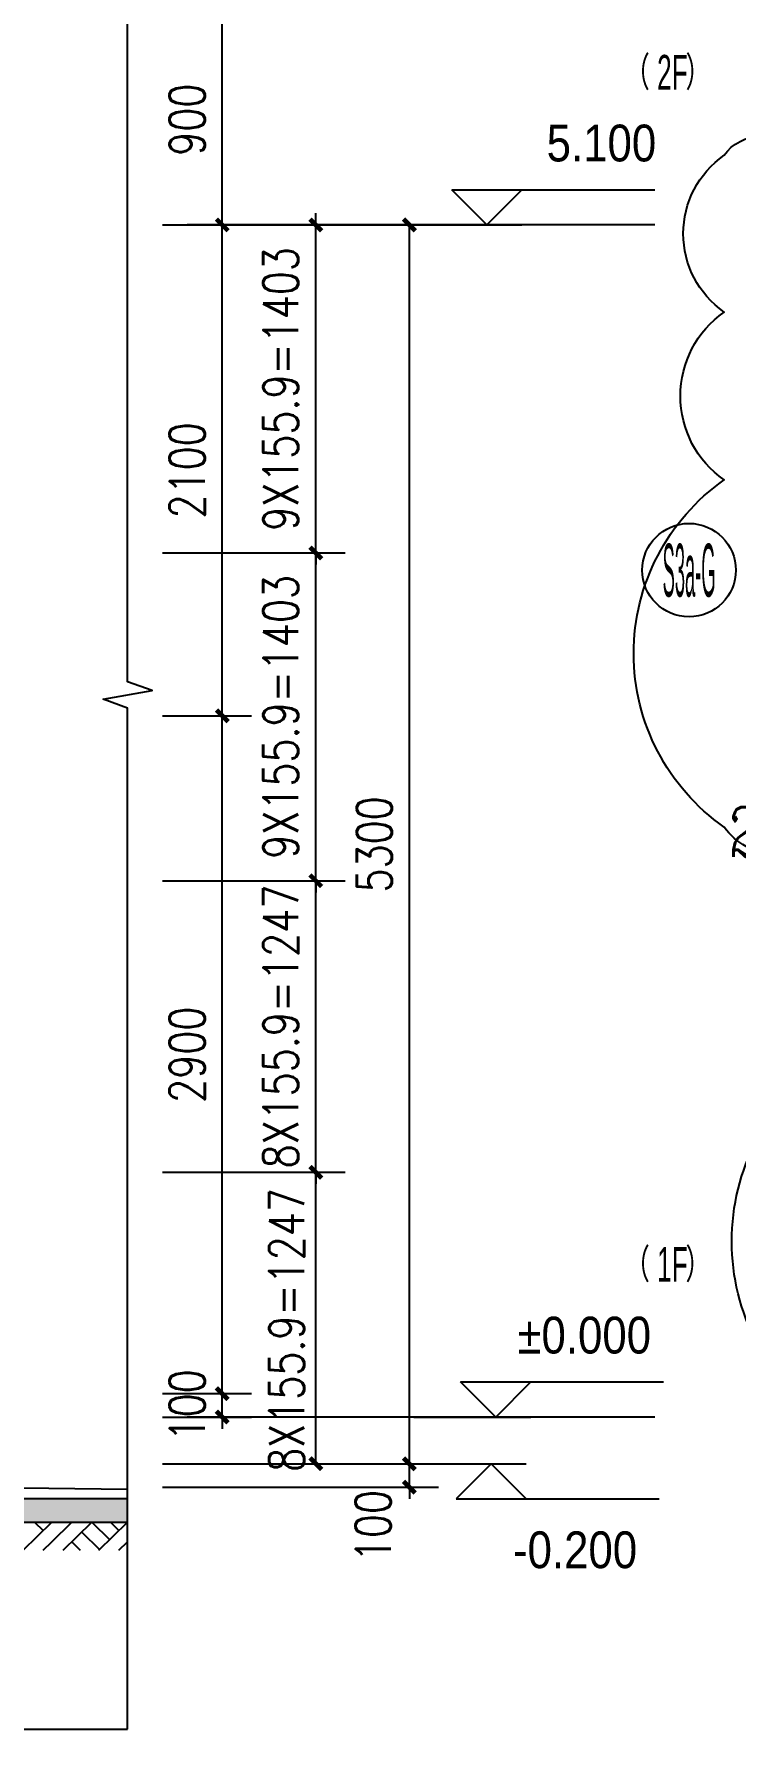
# Model space of a CAD drawing. Extents: x 718358 to 1668613, y -348838 to -159582.
# Drawn here: x 886584 to 889584, y -313767 to -306469 of the extents above; entities that cross this region are included whole.
import ezdxf
from ezdxf.enums import TextEntityAlignment as Align

# ---------------------------------------------------------------- set-up
doc = ezdxf.new("R2010")
doc.units = 0
doc.header["$LTSCALE"] = 1000
doc.linetypes.add('DOTE', pattern=[2.42, 2, -0.2, 0.02, -0.2])
doc.layers.add('建-修订云线', color=202, linetype='Continuous', plot=False)
for name, color, linetype in [('建-可见线', 7, 'Continuous'), ('建-墙体', 2, 'Continuous'), ('建-尺寸', 73, 'Continuous'), ('建-影线', 8, 'Continuous'), ('建-房间名', 7, 'Continuous'), ('建-标高', 3, 'Continuous'), ('建-符号', 3, 'Continuous'), ('建-符号说明', 7, 'Continuous'), ('建-轴标', 3, 'Continuous'), ('建-轴网', 14, 'DOTE')]:
    doc.layers.add(name, color=color, linetype=linetype)
doc.styles.add('_TCH_AXIS', font='gt宽度调整.shx', dxfattribs={"bigfont": 'gt国标汉字.shx'})
doc.styles.add('_TCH_DIM', font='gt单线西文.shx', dxfattribs={"width": 0.8, "bigfont": 'gt单线中文.shx'})
doc.styles.add('_TCH_LABEL', font='COMPLEX', dxfattribs={"bigfont": 'GBCBIG'})
doc.styles.add('_TCH_SPACE', font='gt单线西文.shx', dxfattribs={"width": 0.8, "height": 5, "bigfont": 'gt单线中文.shx'})
doc.styles.add('DIM_FONT', font='SIMPLEX.shx', dxfattribs={"width": 0.8, "bigfont": 'GBCBIG.shx'})
doc.dimstyles.new('DIMN50', dxfattribs={"dimscale": 0.5, "dimtxt": 300, "dimasz": 100, "dimexe": 250, "dimexo": 300, "dimgap": 150, "dimtad": 1, "dimdec": 0, "dimzin": 0, "dimdsep": 46, "dimtxsty": 'DIM_FONT', "dimblk": 'ARCHTICK', "dimcen": 0.09, "dimdle": 1, "dimclrt": 7, "dimazin": 2, "dimtfac": 1, "dimtdec": 0, "dimtix": 1, "dimtmove": 2, "dimatfit": 3, "dimldrblk": 'ARCHTICK', "dimfxl": 1, "dimtolj": 1, "dimtzin": 0, "dimarcsym": 0})

# ---------------------------------------------------------------- blocks, each defined once
blk = doc.blocks.new('_ArchTick')
at = {"color": 0, "linetype": 'ByBlock', "const_width": 0.4}
blk.add_lwpolyline([(-0.5, -0.5), (0.5, 0.5)], dxfattribs=at)
blk = doc.blocks.new('*D3560')
at = {"layer": 'Defpoints', "color": 0, "transparency": 16777216}
for p in [(886983.3, -312585.6), (888188.2, -312585.6), (886983.3, -312685.6)]:
    blk.add_point(p, dxfattribs=at)
at = {"layer": '建-轴标', "color": 0, "lineweight": -2, "transparency": 16777216}
for p, q in [((888188.2, -312585.6), (888188.2, -312535.6)), ((887133.3, -312585.6), (888313.2, -312585.6)), ((888188.2, -312685.6), (888188.2, -312585.6)), ((887133.3, -312685.6), (888313.2, -312685.6)), ((888188.2, -312685.6), (888188.2, -312735.6))]:
    blk.add_line(p, q, dxfattribs=at)
at = {"layer": '建-轴标', "color": 0, "lineweight": -2, "transparency": 16777216, "xscale": 50, "yscale": 50, "zscale": 50}
for p, rotation in [((888188.2, -312585.6), 270), ((888188.2, -312685.6), 90)]:
    blk.add_blockref('_ArchTick', p, dxfattribs=dict(at, rotation=rotation))
at = {"layer": '建-轴标', "color": 7, "transparency": 16777216, "insert": (888033.2, -312852.2), "char_height": 150, "attachment_point": 5, "rotation": 90, "style": 'DIM_FONT'}
blk.add_mtext('\\A1;100', dxfattribs=at)
blk = doc.blocks.new('*D3561')
at = {"layer": 'Defpoints', "color": 0, "transparency": 16777216}
for p in [(886983.3, -307285.6), (888188.2, -307285.6), (886983.3, -312585.6)]:
    blk.add_point(p, dxfattribs=at)
at = {"layer": '建-轴标', "color": 0, "lineweight": -2, "transparency": 16777216}
for p, q in [((887133.3, -307285.6), (888313.2, -307285.6)), ((888188.2, -312586.1), (888188.2, -307285.1)), ((887133.3, -312585.6), (888313.2, -312585.6))]:
    blk.add_line(p, q, dxfattribs=at)
at = {"layer": '建-轴标', "color": 0, "lineweight": -2, "transparency": 16777216, "xscale": 50, "yscale": 50, "zscale": 50}
for p, rotation in [((888188.2, -307285.6), 90), ((888188.2, -312585.6), 270)]:
    blk.add_blockref('_ArchTick', p, dxfattribs=dict(at, rotation=rotation))
at = {"layer": '建-轴标', "color": 7, "transparency": 16777216, "insert": (888038.2, -309935.6), "char_height": 150, "attachment_point": 5, "rotation": 90, "style": 'DIM_FONT'}
blk.add_mtext('\\A1;5300', dxfattribs=at)
blk = doc.blocks.new('*D3562')
at = {"layer": 'Defpoints', "color": 0, "transparency": 16777216}
for p in [(886983.3, -311338.6), (887788.2, -311338.6), (886983.3, -312585.6)]:
    blk.add_point(p, dxfattribs=at)
at = {"layer": '建-尺寸', "color": 0, "lineweight": -2, "transparency": 16777216}
for p, q in [((887133.3, -311338.6), (887913.2, -311338.6)), ((887788.2, -312586.1), (887788.2, -311338.1)), ((887133.3, -312585.6), (887913.2, -312585.6))]:
    blk.add_line(p, q, dxfattribs=at)
at = {"layer": '建-尺寸', "color": 0, "lineweight": -2, "transparency": 16777216, "xscale": 50, "yscale": 50, "zscale": 50}
for p, rotation in [((887788.2, -311338.6), 90), ((887788.2, -312585.6), 270)]:
    blk.add_blockref('_ArchTick', p, dxfattribs=dict(at, rotation=rotation))
at = {"layer": '建-尺寸', "color": 7, "transparency": 16777216, "insert": (887663.2, -312013.4), "char_height": 150, "attachment_point": 5, "rotation": 90, "style": 'DIM_FONT'}
blk.add_mtext('\\A1;8X155.9=1247', dxfattribs=at)
blk = doc.blocks.new('*D3563')
at = {"layer": 'Defpoints', "color": 0, "transparency": 16777216}
for p in [(886983.3, -310091.5), (887788.2, -310091.5), (886983.3, -311338.6)]:
    blk.add_point(p, dxfattribs=at)
at = {"layer": '建-尺寸', "color": 0, "lineweight": -2, "transparency": 16777216}
for p, q in [((887788.2, -310091.5), (887788.2, -310041.5)), ((887133.3, -310091.5), (887913.2, -310091.5)), ((887788.2, -311338.6), (887788.2, -310091.5)), ((887133.3, -311338.6), (887913.2, -311338.6)), ((887788.2, -311338.6), (887788.2, -311388.6))]:
    blk.add_line(p, q, dxfattribs=at)
at = {"layer": '建-尺寸', "color": 0, "lineweight": -2, "transparency": 16777216, "xscale": 50, "yscale": 50, "zscale": 50}
for p, rotation in [((887788.2, -310091.5), 270), ((887788.2, -311338.6), 90)]:
    blk.add_blockref('_ArchTick', p, dxfattribs=dict(at, rotation=rotation))
at = {"layer": '建-尺寸', "color": 7, "transparency": 16777216, "insert": (887638.2, -310715.1), "char_height": 150, "attachment_point": 5, "rotation": 90, "style": 'DIM_FONT'}
blk.add_mtext('\\A1;8X155.9=1247', dxfattribs=at)
blk = doc.blocks.new('*D3564')
at = {"layer": 'Defpoints', "color": 0, "transparency": 16777216}
for p in [(886983.3, -308688.6), (887788.2, -308688.6), (886983.3, -310091.5)]:
    blk.add_point(p, dxfattribs=at)
at = {"layer": '建-尺寸', "color": 0, "lineweight": -2, "transparency": 16777216}
for p, q in [((887133.3, -308688.6), (887913.2, -308688.6)), ((887788.2, -308688.6), (887788.2, -308638.6)), ((887788.2, -310091.5), (887788.2, -308688.6)), ((887133.3, -310091.5), (887913.2, -310091.5)), ((887788.2, -310091.5), (887788.2, -310141.5))]:
    blk.add_line(p, q, dxfattribs=at)
at = {"layer": '建-尺寸', "color": 0, "lineweight": -2, "transparency": 16777216, "xscale": 50, "yscale": 50, "zscale": 50}
for p, rotation in [((887788.2, -308688.6), 270), ((887788.2, -310091.5), 90)]:
    blk.add_blockref('_ArchTick', p, dxfattribs=dict(at, rotation=rotation))
at = {"layer": '建-尺寸', "color": 7, "transparency": 16777216, "insert": (887638.2, -309390.1), "char_height": 150, "attachment_point": 5, "rotation": 90, "style": 'DIM_FONT'}
blk.add_mtext('\\A1;9X155.9=1403', dxfattribs=at)
blk = doc.blocks.new('*D3565')
at = {"layer": 'Defpoints', "color": 0, "transparency": 16777216}
for p in [(886983.3, -307285.6), (887788.2, -307285.6), (886983.3, -308688.6)]:
    blk.add_point(p, dxfattribs=at)
at = {"layer": '建-尺寸', "color": 0, "lineweight": -2, "transparency": 16777216}
for p, q in [((887133.3, -307285.6), (887913.2, -307285.6)), ((887788.2, -307285.6), (887788.2, -307235.6)), ((887788.2, -308688.6), (887788.2, -307285.6)), ((887133.3, -308688.6), (887913.2, -308688.6)), ((887788.2, -308688.6), (887788.2, -308738.6))]:
    blk.add_line(p, q, dxfattribs=at)
at = {"layer": '建-尺寸', "color": 0, "lineweight": -2, "transparency": 16777216, "xscale": 50, "yscale": 50, "zscale": 50}
for p, rotation in [((887788.2, -307285.6), 270), ((887788.2, -308688.6), 90)]:
    blk.add_blockref('_ArchTick', p, dxfattribs=dict(at, rotation=rotation))
at = {"layer": '建-尺寸', "color": 7, "transparency": 16777216, "insert": (887638.2, -307987.1), "char_height": 150, "attachment_point": 5, "rotation": 90, "style": 'DIM_FONT'}
blk.add_mtext('\\A1;9X155.9=1403', dxfattribs=at)
blk = doc.blocks.new('*D3578')
at = {"layer": 'Defpoints', "color": 0, "transparency": 16777216}
for p in [(886983.3, -312285.6), (887388.2, -312285.6), (886983.3, -312385.6)]:
    blk.add_point(p, dxfattribs=at)
at = {"layer": '建-尺寸', "color": 0, "lineweight": -2, "transparency": 16777216}
for p, q in [((887388.2, -312285.6), (887388.2, -312235.6)), ((887133.3, -312285.6), (887513.2, -312285.6)), ((887388.2, -312385.6), (887388.2, -312285.6)), ((887133.3, -312385.6), (887513.2, -312385.6)), ((887388.2, -312385.6), (887388.2, -312435.6))]:
    blk.add_line(p, q, dxfattribs=at)
at = {"layer": '建-尺寸', "color": 0, "lineweight": -2, "transparency": 16777216, "xscale": 50, "yscale": 50, "zscale": 50}
for p, rotation in [((887388.2, -312285.6), 270), ((887388.2, -312385.6), 90)]:
    blk.add_blockref('_ArchTick', p, dxfattribs=dict(at, rotation=rotation))
at = {"layer": '建-尺寸', "color": 7, "transparency": 16777216, "insert": (887238.2, -312335.6), "char_height": 150, "attachment_point": 5, "rotation": 90, "style": 'DIM_FONT'}
blk.add_mtext('\\A1;100', dxfattribs=at)
blk = doc.blocks.new('*D3579')
at = {"layer": 'Defpoints', "color": 0, "transparency": 16777216}
for p in [(886983.3, -309385.6), (887388.2, -309385.6), (886983.3, -312285.6)]:
    blk.add_point(p, dxfattribs=at)
at = {"layer": '建-尺寸', "color": 0, "lineweight": -2, "transparency": 16777216}
for p, q in [((887133.3, -309385.6), (887513.2, -309385.6)), ((887388.2, -312286.1), (887388.2, -309385.1)), ((887133.3, -312285.6), (887513.2, -312285.6))]:
    blk.add_line(p, q, dxfattribs=at)
at = {"layer": '建-尺寸', "color": 0, "lineweight": -2, "transparency": 16777216, "xscale": 50, "yscale": 50, "zscale": 50}
for p, rotation in [((887388.2, -309385.6), 90), ((887388.2, -312285.6), 270)]:
    blk.add_blockref('_ArchTick', p, dxfattribs=dict(at, rotation=rotation))
at = {"layer": '建-尺寸', "color": 7, "transparency": 16777216, "insert": (887238.2, -310835.6), "char_height": 150, "attachment_point": 5, "rotation": 90, "style": 'DIM_FONT'}
blk.add_mtext('\\A1;2900', dxfattribs=at)
blk = doc.blocks.new('*D3580')
at = {"layer": 'Defpoints', "color": 0, "transparency": 16777216}
for p in [(886983.3, -307285.6), (887388.2, -307285.6), (886983.3, -309385.6)]:
    blk.add_point(p, dxfattribs=at)
at = {"layer": '建-尺寸', "color": 0, "lineweight": -2, "transparency": 16777216}
for p, q in [((887133.3, -307285.6), (887513.2, -307285.6)), ((887388.2, -309386.1), (887388.2, -307285.1)), ((887133.3, -309385.6), (887513.2, -309385.6))]:
    blk.add_line(p, q, dxfattribs=at)
at = {"layer": '建-尺寸', "color": 0, "lineweight": -2, "transparency": 16777216, "xscale": 50, "yscale": 50, "zscale": 50}
for p, rotation in [((887388.2, -307285.6), 90), ((887388.2, -309385.6), 270)]:
    blk.add_blockref('_ArchTick', p, dxfattribs=dict(at, rotation=rotation))
at = {"layer": '建-尺寸', "color": 7, "transparency": 16777216, "insert": (887238.2, -308335.6), "char_height": 150, "attachment_point": 5, "rotation": 90, "style": 'DIM_FONT'}
blk.add_mtext('\\A1;2100', dxfattribs=at)
blk = doc.blocks.new('*D3581')
at = {"layer": 'Defpoints', "color": 0, "transparency": 16777216}
for p in [(886983.3, -306385.5), (887388.2, -306385.5), (886983.3, -307285.6)]:
    blk.add_point(p, dxfattribs=at)
at = {"layer": '建-尺寸', "color": 0, "lineweight": -2, "transparency": 16777216}
for p, q in [((887133.3, -306385.5), (887513.2, -306385.5)), ((887388.2, -307286.1), (887388.2, -306385)), ((887133.3, -307285.6), (887513.2, -307285.6))]:
    blk.add_line(p, q, dxfattribs=at)
at = {"layer": '建-尺寸', "color": 0, "lineweight": -2, "transparency": 16777216, "xscale": 50, "yscale": 50, "zscale": 50}
for p, rotation in [((887388.2, -306385.5), 90), ((887388.2, -307285.6), 270)]:
    blk.add_blockref('_ArchTick', p, dxfattribs=dict(at, rotation=rotation))
at = {"layer": '建-尺寸', "color": 7, "transparency": 16777216, "insert": (887238.2, -306835.5), "char_height": 150, "attachment_point": 5, "rotation": 90, "style": 'DIM_FONT'}
blk.add_mtext('\\A1;900', dxfattribs=at)

msp = doc.modelspace()

# ---------------------------------------------------------------- hatches: boundary and pattern name
at = {"layer": '建-影线'}
h = msp.add_hatch(dxfattribs=at)
h.set_pattern_fill('钢筋混凝土', color=256, scale=50, style=0)
h.set_pattern_definition([(45, (311346.84, -26056.43), (-88.388348, 88.388348), []), (50, (311346.84, -26056.43), (358.63009, -31.37607), [37.5, -412.5]), (355, (311346.84, -26056.43), (-69.37567, 376.09607), [30, -330]), (100.4514, (311376.72, -26059.04), (289.2547, 344.71977), [31.8701, -350.57106]), (46.1842, (311346.84, -25956.43), (533.62052, -82.7595), [56.25, -618.75]), (96.6356, (311391.3, -25963.3), (467.33135, 487.05894), [47.80514, -525.8565]), (351.1842, (311346.84, -25956.4), (467.33097, 487.0593), [45, -495]), (21, (311396.84, -25981.43), (298.45353, -201.30945), [37.5, -412.5]), (326, (311396.84, -25981.43), (121.65767, 362.57502), [30, -330]), (71.4514, (311421.7, -25998.2), (420.11131, 161.26525), [31.8701, -350.57106]), (37.5, (311346.84, -26056.43), (6.079928, 166.446927), [0, -326, 0, -335, 0, -331.25]), (7.5, (311346.84, -26056.43), (131.53477, 197.205856), [0, -191, 0, -318.5, 0, -126.25]), (327.5, (311235.34, -26056.43), (266.911218, -11.277436), [0, -125, 0, -390, 0, -517.5]), (317.5, (311185.34, -26056.43), (291.593085, 50.05249), [0, -162.5, 0, -259, 0, -367.5])])
h.paths.add_polyline_path([(879334.3, -312735.6), (886134.3, -312735.6), (886134.3, -313135.6), (886334.3, -313135.6), (886334.3, -312835.6), (886983.3, -312835.6), (886983.3, -312735.6), (886334.3, -312735.6), (886334.3, -312635.6), (879334.3, -312635.6), (879334.3, -312485.6), (878033.7, -312485.6), (878033.7, -312585.6), (879134.3, -312585.6), (879134.3, -313135.6), (879334.3, -313135.6)])

# ---------------------------------------------------------------- linework, layer by layer
at = {"layer": '建-修订云线'}
for points in [[(889965.6, -309861.7, -0.520567), (889534, -309861.7, -0.520567), (889534, -308376.7, -0.520567), (889534, -307658.2, -0.520567), (889534, -306987.6, -0.520567), (889845.7, -306987.6, -0.520567)], [(889965.6, -312400.5, -0.520567), (889965.6, -310867.6, -0.520567)]]:
    msp.add_lwpolyline(points, format="xyb", dxfattribs=at)
at = {"layer": '建-可见线'}
msp.add_line((886334.3, -312685.6), (886983.3, -312694.9), dxfattribs=at)
at = {"layer": '建-墙体'}
for points in [[(886983.3, -312735.6), (886334.3, -312735.6), (886334.3, -312285.6), (886134.3, -312285.6), (886134.3, -312485.6)], [(886334.3, -312835.6), (886983.3, -312835.6)]]:
    msp.add_lwpolyline(points, dxfattribs=at)
at = {"layer": '建-影线'}
for p, q in [((886536.4, -312955.6), (886658.8, -312835.6)), ((886585.4, -312835.6), (886622.1, -312871.6)), ((886658.8, -312919.6), (886744.5, -312835.6)), ((886707.8, -312955.6), (886830.3, -312835.6)), ((886830.3, -312835.6), (886906.8, -312910.6)), ((886860.9, -312955.6), (886983.3, -312835.6)), ((886909.9, -312835.6), (886946.6, -312871.6)), ((886622.1, -312955.6), (886658.8, -312919.6)), ((886744.5, -312919.6), (886781.3, -312955.6)), ((886787.4, -312877.6), (886863.9, -312952.6)), ((886946.6, -312955.6), (886983.3, -312919.6))]:
    msp.add_line(p, q, dxfattribs=at)
at = {"layer": '建-标高'}
for p, q in [((888519.5, -307285.6), (888369.5, -307135.6)), ((888369.5, -307135.6), (889237.1, -307135.6)), ((888519.5, -307285.6), (888669.5, -307135.6)), ((888169.5, -307285.6), (888669.5, -307285.6)), ((888557.3, -312385.6), (888407.3, -312235.6)), ((888407.3, -312235.6), (889274.9, -312235.6)), ((888557.3, -312385.6), (888707.3, -312235.6)), ((888207.3, -312385.6), (888707.3, -312385.6)), ((888188.2, -312585.6), (888688.2, -312585.6)), ((888538.2, -312585.6), (888388.2, -312735.6)), ((888538.2, -312585.6), (888688.2, -312735.6)), ((888388.2, -312735.6), (889255.8, -312735.6))]:
    msp.add_line(p, q, dxfattribs=at)
at = {"layer": '建-符号'}
for points in [[(886983.3, -313720.8), (886983.3, -309353), (886878.3, -309314.7), (887088.3, -309277.7), (886983.3, -309240.5), (886983.3, -304872.6)], [(878033.7, -313720.8), (882452.3, -313720.8), (882490.5, -313615.8), (882527.5, -313825.8), (882564.8, -313720.8), (886983.3, -313720.8)]]:
    msp.add_lwpolyline(points, dxfattribs=at)
at = {"layer": '建-轴标'}
msp.add_circle((889384.1, -308762.5), 200, dxfattribs=at)
at = {"layer": '建-轴网'}
for p, q in [((889237.1, -307285.6), (887238.2, -307285.6)), ((889237.1, -312385.6), (887238.2, -312385.6))]:
    msp.add_line(p, q, dxfattribs=at)

# ---------------------------------------------------------------- texts
at = {"layer": '建-房间名', "style": '_TCH_SPACE'}
for s, height, width, p in [('（', 143.3, 0.8, (889107.3, -306707)), ('2F', 148.75, 0.564706, (889247.3, -306707)), ('）', 143.3, 0.8, (889368.9, -306707)), ('（', 143.3, 0.8, (889107.3, -311807)), ('1F', 148.75, 0.564706, (889247.3, -311807)), ('）', 143.3, 0.8, (889368.9, -311807))]:
    msp.add_text(s, height=height, dxfattribs=dict(at, width=width)).set_placement(p)
at = {"layer": '建-符号说明'}
for s, height, style, width, p in [('5.100', 157.5, '_TCH_DIM', 0.888889, (888775.1, -307013.9)), ('2', 212.5, '_TCH_LABEL', 0.705882, (889555.1, -309988.7)), ('%%P0.000', 157.5, '_TCH_DIM', 0.888889, (888650.3, -312113.9)), ('-0.200', 157.5, '_TCH_DIM', 0.888889, (888631.2, -313032.3))]:
    msp.add_text(s, height=height, dxfattribs=dict(at, style=style, width=width)).set_placement(p)
at = {"layer": '建-轴标', "style": '_TCH_AXIS', "width": 0.21}
msp.add_text('S3a-G', height=226.27, dxfattribs=at).set_placement((889270.9, -308875.7), (889497.2, -308875.7), align=Align.FIT)

# ---------------------------------------------------------------- dimensions: what is measured, and where the dimension line sits
at = {"layer": '建-尺寸'}
for p1, p2, picture, middle in [((886983.3, -307285.6), (886983.3, -306385.5), '*D3581', (887238.2, -306835.5)), ((886983.3, -309385.6), (886983.3, -307285.6), '*D3580', (887238.2, -308335.6)), ((886983.3, -312285.6), (886983.3, -309385.6), '*D3579', (887238.2, -310835.6)), ((886983.3, -312385.6), (886983.3, -312285.6), '*D3578', (887238.2, -312335.6))]:
    dim = msp.add_aligned_dim(p1=p1, p2=p2, distance=-404.9, dimstyle='DIMN50', dxfattribs=at)
    dim.commit()
    dim.dimension.update_dxf_attribs({"geometry": picture, "text_midpoint": middle})
for p1, p2, text, picture, middle in [((886983.3, -308688.6), (886983.3, -307285.6), '9X155.9=1403', '*D3565', (887638.2, -307987.1)), ((886983.3, -310091.5), (886983.3, -308688.6), '9X155.9=1403', '*D3564', (887638.2, -309390.1)), ((886983.3, -311338.6), (886983.3, -310091.5), '8X155.9=1247', '*D3563', (887638.2, -310715.1))]:
    dim = msp.add_aligned_dim(p1=p1, p2=p2, distance=-804.9, text=text, dimstyle='DIMN50', dxfattribs=at)
    dim.commit()
    dim.dimension.update_dxf_attribs({"geometry": picture, "text_midpoint": middle})
dim = msp.add_linear_dim(base=(887788.2, -311338.6), p1=(886983.3, -312585.6), p2=(886983.3, -311338.6), angle=90, text='8X155.9=1247', dimstyle='DIMN50', dxfattribs=at)
dim.commit()
dim.dimension.update_dxf_attribs({"geometry": '*D3562', "text_midpoint": (887663.2, -312013.4), "dimtype": 161})
at = {"layer": '建-轴标'}
dim = msp.add_aligned_dim(p1=(886983.3, -312585.6), p2=(886983.3, -307285.6), distance=-1204.9, dimstyle='DIMN50', dxfattribs=at)
dim.commit()
dim.dimension.update_dxf_attribs({"geometry": '*D3561', "text_midpoint": (888038.2, -309935.6)})
dim = msp.add_linear_dim(base=(888188.2, -312585.6), p1=(886983.3, -312685.6), p2=(886983.3, -312585.6), angle=90, dimstyle='DIMN50', dxfattribs=at)
dim.commit()
dim.dimension.update_dxf_attribs({"geometry": '*D3560', "text_midpoint": (888033.2, -312852.2), "dimtype": 161})

doc.saveas('drawing.dxf')
